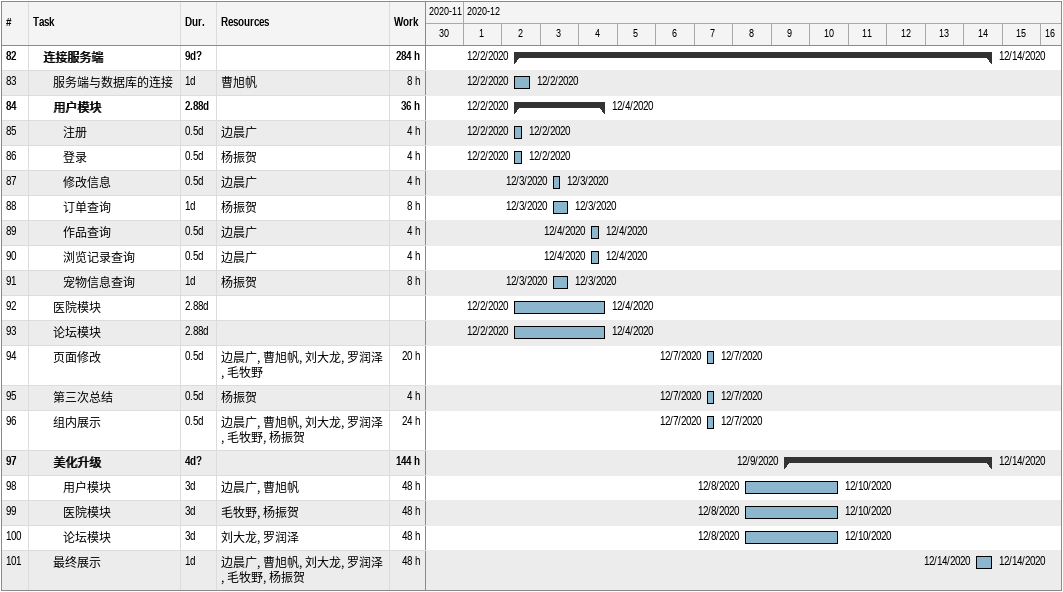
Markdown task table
| ID | Level | Task | Duration | Start | Finish | Resources | Work (h) |
|---|---|---|---|---|---|---|---|
| 82 | 2 | **连接服务端** | 9d? | 2020-12-02 | 2020-12-14 |  | 284 |
| 83 | 3 | 服务端与数据库的连接 | 1d | 2020-12-02 | 2020-12-02 | 曹旭帆 | 8 |
| 84 | 3 | **用户模块** | 2.88d | 2020-12-02 | 2020-12-04 |  | 36 |
| 85 | 4 | 注册 | 0.5d | 2020-12-02 | 2020-12-02 | 边晨广 | 4 |
| 86 | 4 | 登录 | 0.5d | 2020-12-02 | 2020-12-02 | 杨振贺 | 4 |
| 87 | 4 | 修改信息 | 0.5d | 2020-12-03 | 2020-12-03 | 边晨广 | 4 |
| 88 | 4 | 订单查询 | 1d | 2020-12-03 | 2020-12-03 | 杨振贺 | 8 |
| 89 | 4 | 作品查询 | 0.5d | 2020-12-04 | 2020-12-04 | 边晨广 | 4 |
| 90 | 4 | 浏览记录查询 | 0.5d | 2020-12-04 | 2020-12-04 | 边晨广 | 4 |
| 91 | 4 | 宠物信息查询 | 1d | 2020-12-03 | 2020-12-03 | 杨振贺 | 8 |
| 92 | 3 | 医院模块 | 2.88d | 2020-12-02 | 2020-12-04 |  |  |
| 93 | 3 | 论坛模块 | 2.88d | 2020-12-02 | 2020-12-04 |  |  |
| 94 | 3 | 页面修改 | 0.5d | 2020-12-07 | 2020-12-07 | 边晨广, 曹旭帆, 刘大龙, 罗润泽, 毛牧野 | 20 |
| 95 | 3 | 第三次总结 | 0.5d | 2020-12-07 | 2020-12-07 | 杨振贺 | 4 |
| 96 | 3 | 组内展示 | 0.5d | 2020-12-07 | 2020-12-07 | 边晨广, 曹旭帆, 刘大龙, 罗润泽, 毛牧野, 杨振贺 | 24 |
| 97 | 3 | **美化升级** | 4d? | 2020-12-09 | 2020-12-14 |  | 144 |
| 98 | 4 | 用户模块 | 3d | 2020-12-08 | 2020-12-10 | 边晨广, 曹旭帆 | 48 |
| 99 | 4 | 医院模块 | 3d | 2020-12-08 | 2020-12-10 | 毛牧野, 杨振贺 | 48 |
| 100 | 4 | 论坛模块 | 3d | 2020-12-08 | 2020-12-10 | 刘大龙, 罗润泽 | 48 |
| 101 | 3 | 最终展示 | 1d | 2020-12-14 | 2020-12-14 | 边晨广, 曹旭帆, 刘大龙, 罗润泽, 毛牧野, 杨振贺 | 48 |
